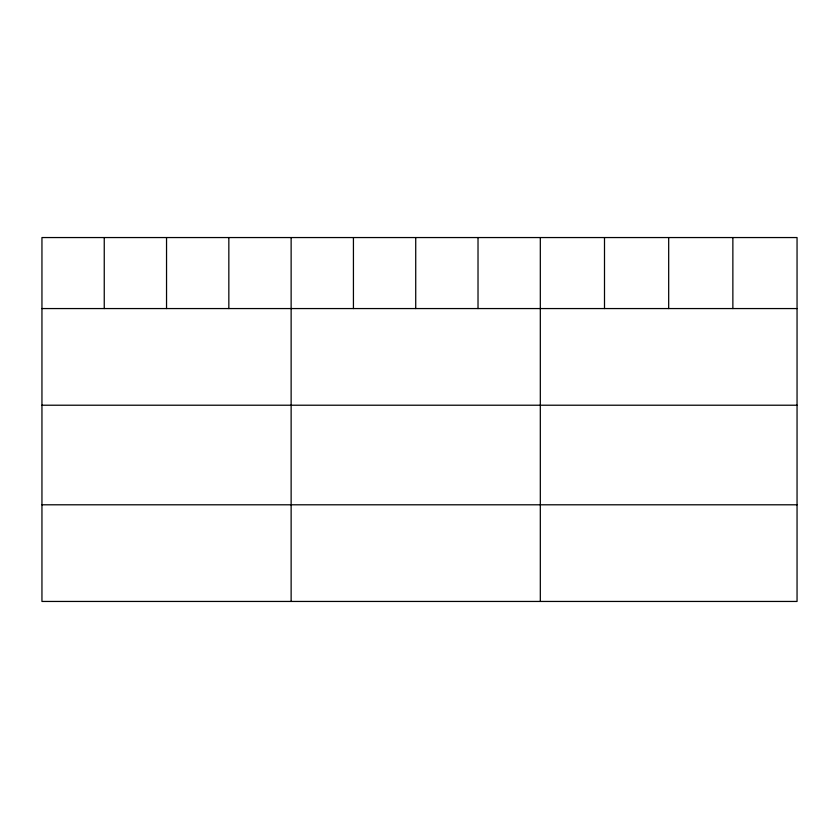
<?xml version="1.0" encoding="UTF-8"?>
<svg xmlns="http://www.w3.org/2000/svg" width="839" height="839" viewBox="0 0 839 839"><rect width="100%" height="100%" fill="white"/><g stroke="black" fill="none" stroke-linecap="round" stroke-linejoin="round"><path stroke-width="1.26" d="M797.05 308.563L797.05 601.448L41.95 601.448L41.95 237.552L797.05 237.552L797.05 308.563L41.95 308.563M41.95 405.216L797.05 405.216M41.95 504.795L797.05 504.795M732.866 237.552L732.866 308.563M668.683 237.552L668.683 308.563M604.5 237.552L604.5 308.563M540.316 237.552L540.316 601.448M478.02 237.552L478.02 308.563M415.724 237.552L415.724 308.563M353.429 237.552L353.429 308.563M291.133 237.552L291.133 601.448M228.837 237.552L228.837 308.563M166.542 237.552L166.542 308.563M104.246 237.552L104.246 308.563"/></g></svg>
